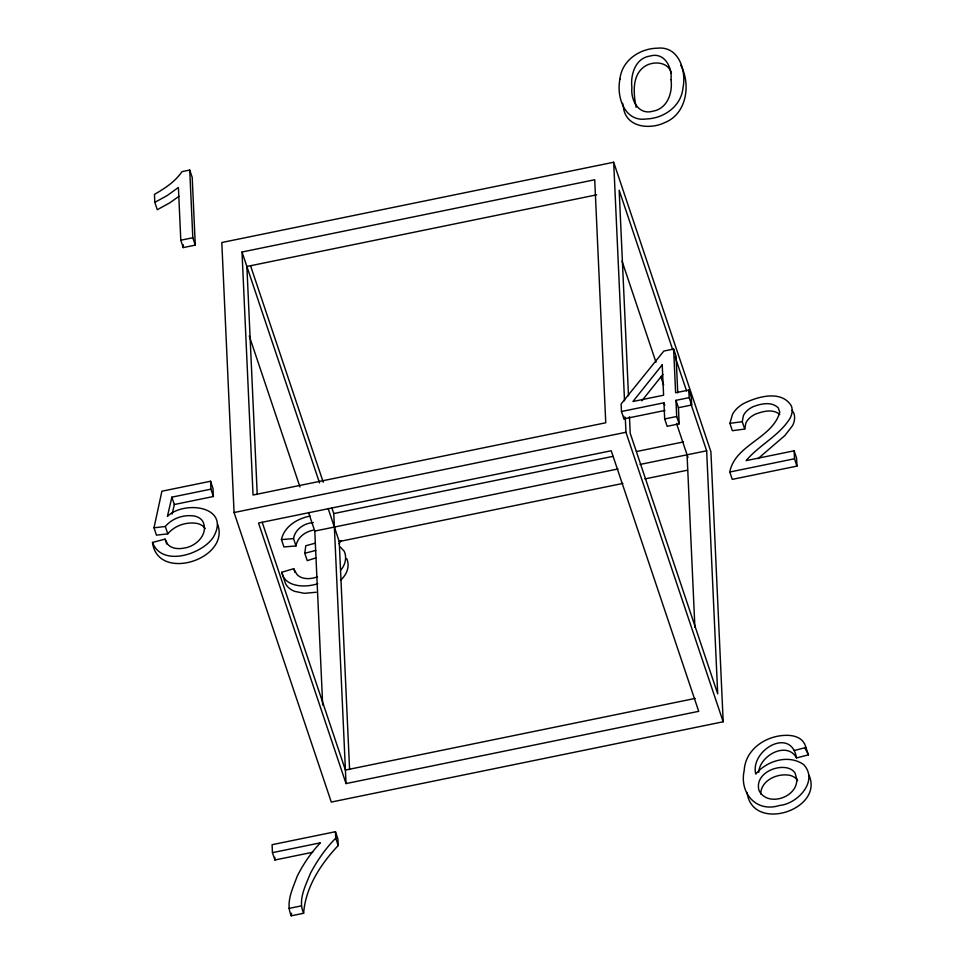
<?xml version="1.0" encoding="UTF-8"?>
<svg xmlns="http://www.w3.org/2000/svg" width="964" height="964" viewBox="0 0 964 964"><rect width="100%" height="100%" fill="white"/><g stroke="black" fill="none" stroke-linecap="round" stroke-linejoin="round"><path stroke-width="1.45" d="M729.796 472.011C734.881 444.669 772.694 438.415 779.768 412.146L778.285 407.868C771.501 401.205 760.958 403.711 753.041 406.736A17.364 11.363 -18.6 0 0 743.365 415.749L742.268 421.69L744.738 429.04L732.351 430.703L729.881 423.341L732.519 414.339A26.522 17.352 -18.6 0 1 743.16 403.771C757.15 396.65 781.575 389.456 791.444 406.085A30.233 19.786 -18.6 0 1 790.082 418.256C779.189 435.861 759.174 444.97 746.124 460.635L794.131 450.803L796.589 458.165L796.951 466.118L732.266 479.373L729.796 472.011L794.493 458.768L794.131 450.803M760.692 793.962C761.042 779.96 778.165 772.658 790.372 775.454A19.569 12.809 -18.6 0 1 797.602 780.551M272.451 852.646L272.089 844.693L335.448 831.715L337.918 839.066L338.207 845.5C320.747 864.081 305.54 887.205 303.624 913.269L291.273 915.8C285.308 902.762 292.767 888.495 297.249 876.143C303.335 863.985 311.059 852.718 320.385 842.825L272.451 852.646L274.921 859.996L312.685 852.26M291.273 915.8L291.514 913.221M303.624 913.269C297.647 900.063 305.564 885.651 310.432 873.348C317.24 860.539 325.519 848.501 335.737 838.15L335.448 831.715M315.698 557.987L307.251 560.638L304.781 553.288L305.793 545.745L314.999 543.25M744.738 429.04L745.835 423.112A17.364 11.363 -18.6 0 1 755.511 414.086C763.042 411.327 773.032 408.567 779.756 414.484M205.175 528.609A19.786 12.954 -18.6 0 0 197.439 523.512C186.739 521.536 174.785 525.392 167.796 533.851L156.457 535.153L153.999 527.79L161.904 491.218L210.574 481.241L213.032 488.603L213.393 496.508L174.339 504.509L172.122 514.113M210.574 481.241L210.923 489.158L171.869 497.159L167.423 516.367C184.208 500.075 231.203 506.136 213.357 537.177C202.139 554.312 161.916 567.495 152.505 542.443L165.085 539.129L167.664 544.202A18.22 11.93 -18.6 0 0 184.486 548.01C196.391 546.323 209.14 533.634 202.705 521.259A19.786 12.954 -18.6 0 0 194.969 516.15C184.269 514.186 172.315 518.042 165.326 526.489L153.999 527.79M313.155 530.188C305.046 531.767 297.382 537.406 296.008 545.949L283.922 546.937L281.452 539.587C284.272 526.236 297.599 518.487 310.107 516.077M758.752 772.272C759.584 755.607 787.07 740.581 796.529 757.933L808.447 754.836L804.699 743.991L802.711 741.075A25.546 16.725 -18.6 0 0 787.998 735.351C767.501 734.701 745.353 748.462 744.208 770.489C739.123 792.974 756.318 812.917 779.43 805.47C797.433 803.976 818.942 781.057 803.711 764.645C788.817 753.969 766.705 760.716 755.764 774.068C749.739 750.414 791.131 726.169 796.529 757.933M296.008 545.949L293.538 538.599C295.068 529.212 304.226 523.139 313.264 522.596M341.003 569.832C345.293 564.711 347.064 557.541 344.244 551.275L340.425 547.118M641.831 400.831L662.858 374.466M340.509 580.244C346.558 575.026 350.269 566.326 346.715 558.638M757.969 458.695L784.949 435.475L792.553 425.606A30.233 19.786 -18.6 0 0 793.914 413.448L792.215 410.266M178.918 196.367L169.748 202.85L157.289 209.718L154.818 202.368L154.457 194.367C164.808 188.462 175.183 181.642 181.991 171.64L189.739 170.05L192.21 177.4L195.282 245.109L183.268 247.579L180.798 240.217L178.4 187.462L167.278 195.499L154.818 202.368M304.781 553.288L315.77 550.42M317.795 583.81C309.468 586.184 300.322 587.076 292.068 583.979A29.751 19.473 -18.6 0 1 282.97 576.062L281.729 572.267L293.695 568.7L296.767 574.183A17.906 11.713 -18.6 0 0 313.457 578.014L317.518 576.93M794.059 750.57L805.976 747.486M180.798 240.217L192.812 237.759L189.739 170.05M613.694 162.241L221.804 242.518L234.071 512.535L331.291 802.06L723.181 721.783L710.914 451.767L613.694 162.241L624.527 400.747M242.012 252.014L594.716 179.762L605.754 422.774L253.05 495.026L242.012 252.014L319.554 482.916M596.632 194.836L246.88 266.486L257.231 494.496M677.752 392.83L676.101 356.415L673.631 349.064L663.822 351.065L621.141 403.916L621.479 411.508L623.949 418.858L664.943 410.459M621.479 411.508L663.943 402.807L664.678 418.954L667.148 426.305L679.162 423.847L678.427 407.7L691.646 405.001L691.309 397.409L688.838 390.046L675.619 392.758L673.631 349.064M679.162 423.847L676.692 416.496L675.957 400.349L689.176 397.638L688.838 390.046M664.678 418.954L676.692 416.496M234.071 512.535L625.949 432.27L625.274 417.255M346.028 783.575L258.521 523.006L611.224 450.754L698.719 711.324L346.028 783.575L333.761 513.559L612.984 456.358M636.493 451.538L683.524 441.91M322.687 705.082L314.782 531.068L617.996 468.962M640.048 464.443L706.66 450.791L690.887 403.808M349.583 769.549L339.232 541.527L622.865 483.434M644.904 478.915L687.525 470.191M695.164 698.43L345.413 770.067L262.208 522.319M288.802 908.45L301.154 905.919M316.168 592.245L304.323 593.33L294.538 591.33A29.751 19.473 -18.6 0 1 285.44 583.413L281.729 572.267M729.881 423.341L742.268 421.69M281.452 539.587L293.538 538.599M805.181 748.426L808.447 754.836M680.753 65.263C690.983 84.013 686.85 113.559 665.256 122.38C650.326 129.899 626.178 127.718 623.443 107.655M217.635 524.296C230.504 559.228 157.506 582.557 152.505 542.443M808.989 775.177C823.726 808.567 757.089 831.643 747.811 796.397M671.438 73.397C668.642 61.792 653.833 60.708 645.145 66.13C631.625 74.686 633.408 93.713 636.132 107.317M794.493 458.768L796.951 466.118M689.176 397.638L691.646 405.001M672.715 349.703L619.165 190.221L628.504 395.734M675.113 356.813L686.585 390.986M675.957 400.349L678.427 407.7M622.045 261.16L655.99 362.259M660.774 376.49L663.642 385.034M676.547 423.485L687.959 457.442M663.943 402.807L664.762 405.266M625.949 432.27L723.181 721.783M250.568 265.799L323.241 482.229M331.845 507.859L333.761 513.559M328.158 508.546L339.232 541.527M249.278 335.99L299.961 486.928M308.564 512.559L314.782 531.068M192.812 237.759L195.282 245.109M293.695 568.7L294.924 572.375M335.737 838.15L338.207 845.5M210.923 489.158L213.393 496.508M171.869 497.159L174.339 504.509M165.326 526.489L167.796 533.851M165.085 539.129L166.736 544.021M747.076 792.42L747.401 795.083M622.672 103.317L623.009 106.221M706.66 450.791L717.698 693.815L630.203 433.246L629.456 416.737M687.067 454.803L694.899 627.323M623.841 416.328L623.949 418.858M274.8 857.345L274.921 859.996M183.136 244.639L183.268 247.579M340.907 540.527A21.316 13.954 -18.6 0 1 338.967 543.744M671.004 79.614C672.872 92.737 667.365 108.884 652.7 111.222C638.421 115.391 630.54 99.822 631.89 87.628C630.336 74.71 635.3 58.141 650.061 56.045C664.389 51.779 672.402 67.335 671.004 79.614M619.936 79.181C616.273 96.593 624.443 122.211 646.29 118.97C663.762 118.439 681.223 106.353 682.958 87.989C686.561 70.83 678.873 45.706 657.303 48.2C639.614 48.477 621.732 60.575 619.936 79.181M796.77 779.177C797.734 797.385 767.681 807.483 759.078 790.661C754.39 774.972 774.707 764.645 787.901 768.091A19.569 12.809 -18.6 0 1 795.131 773.2L796.77 779.177M662.22 364.814L632.95 401.494L663.594 395.216L662.22 364.814"/></g></svg>
